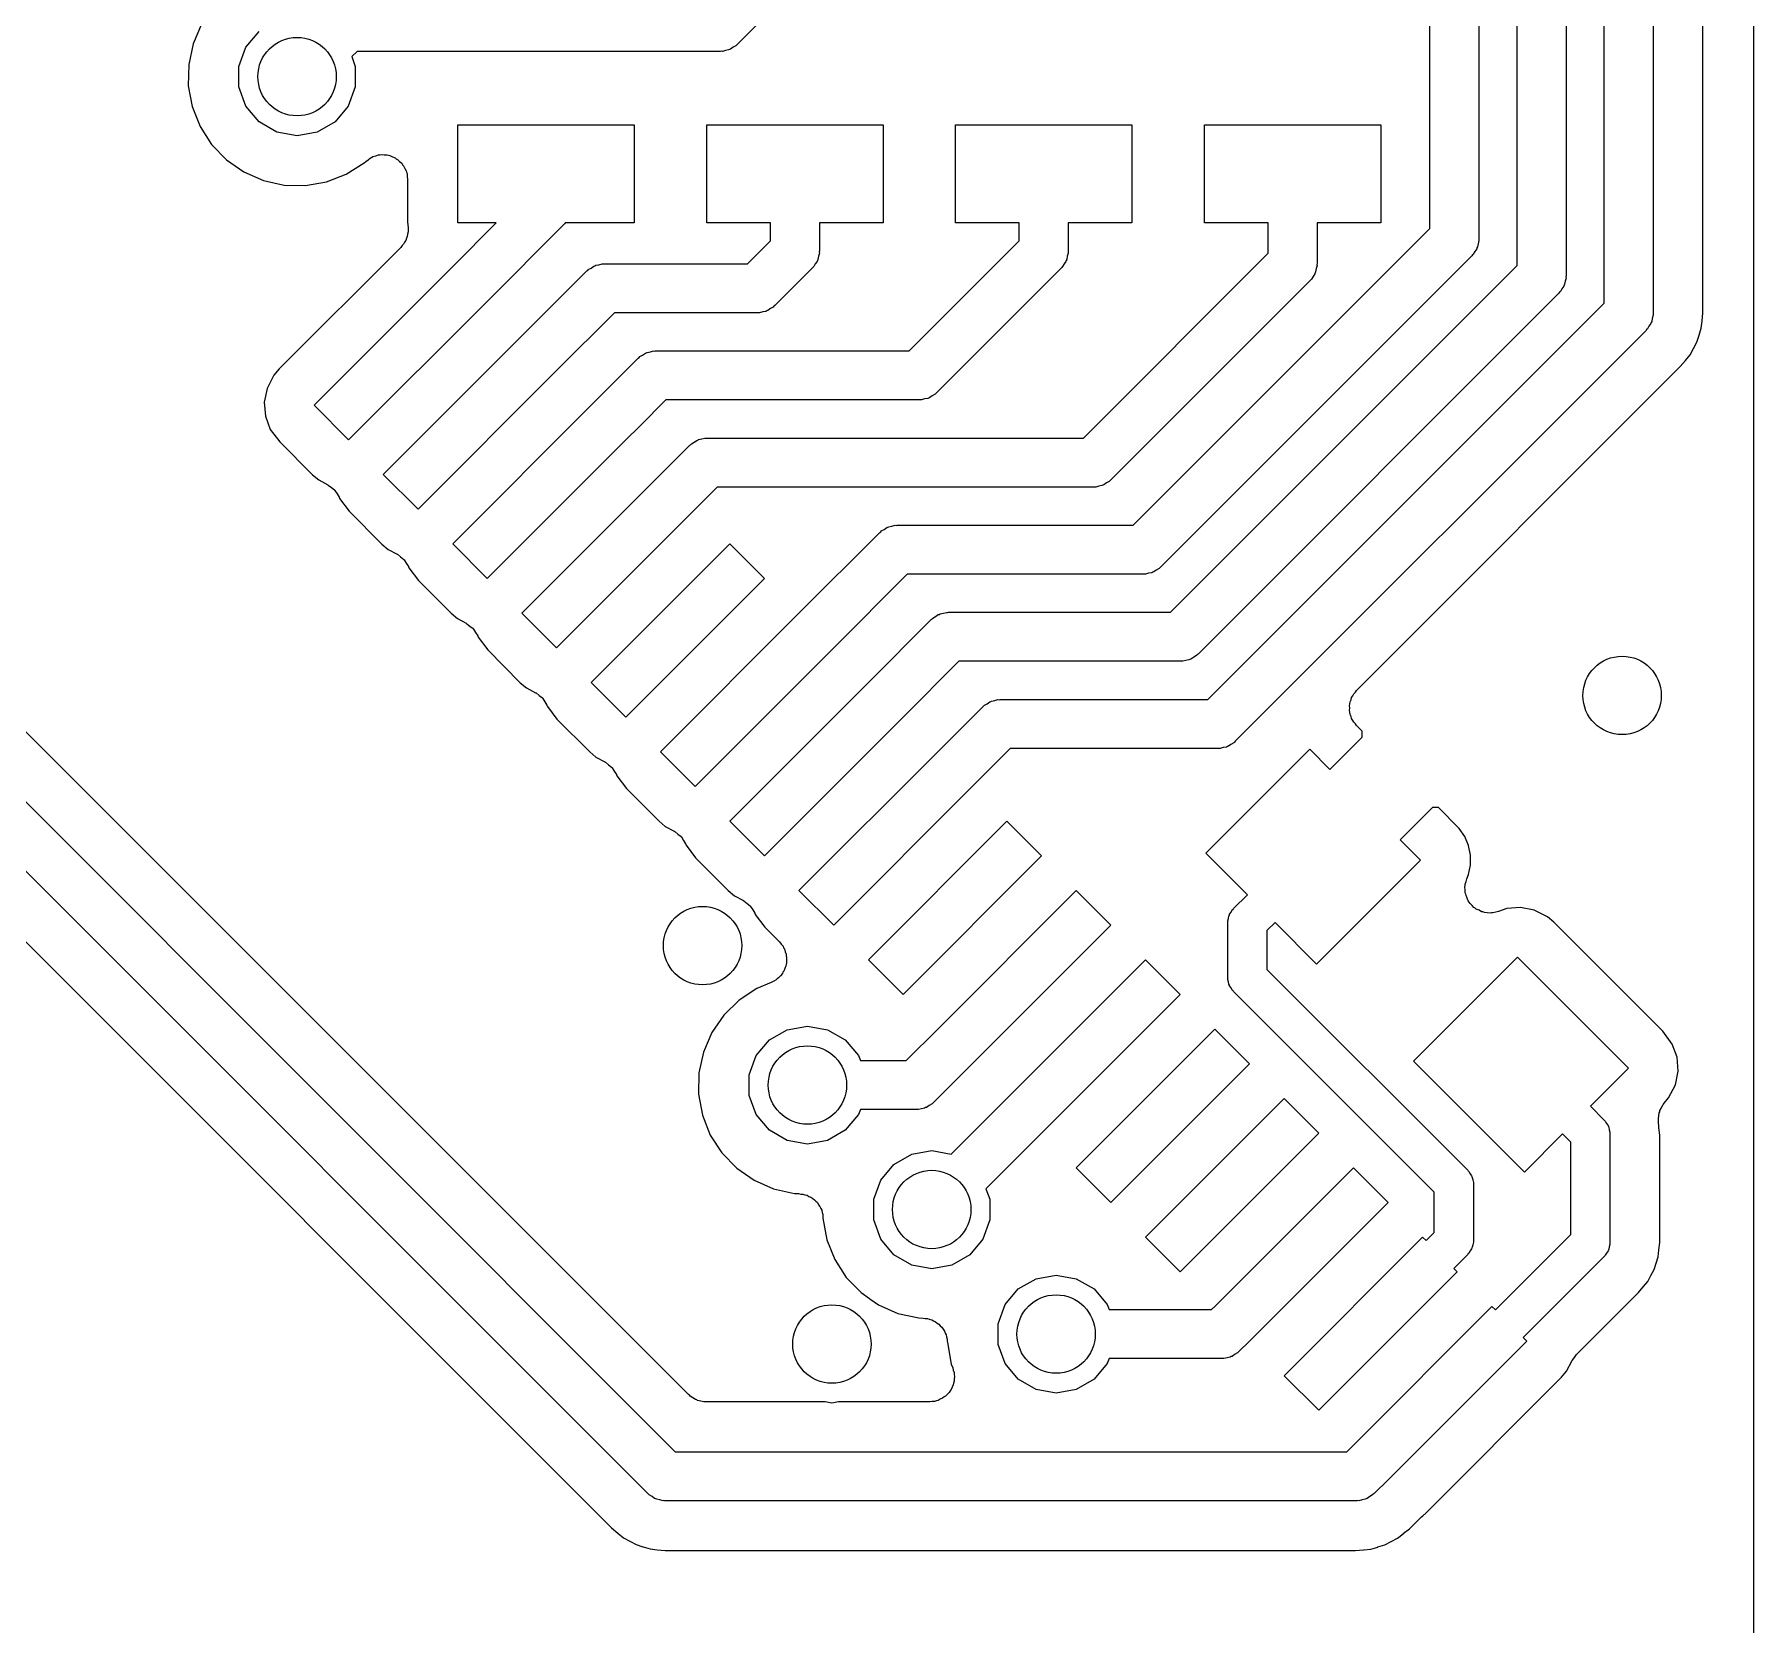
# Model space of a CAD drawing. Extents: x 100.3 to 129.7, y -169.7 to -100.3.
# Drawn here: x 120.9 to 129.67, y -129.74 to -121.63 of the extents above; entities that cross this region are included whole.
import ezdxf

# ---------------------------------------------------------------- set-up
doc = ezdxf.new("R2010")
doc.units = 0
doc.header["$MEASUREMENT"] = 0
doc.layers.add('BLACK', color=7, linetype='CONTINUOUS')

msp = doc.modelspace()

# ---------------------------------------------------------------- linework, layer by layer
at = {"layer": 'Black'}
for p, q in [((129.671, -100.456), (129.671, -131.369)), ((128.909, -122.999), (128.909, -111.482)), ((129.159, -111.43), (129.159, -123.05)), ((129.412, -123.05), (129.412, -111.436)), ((128.464, -122.808), (128.464, -111.736)), ((128.714, -111.684), (128.714, -122.86)), ((128.019, -122.618), (128.019, -111.926)), ((128.269, -111.874), (128.269, -122.669)), ((124.867, -121.297), (124.486, -121.678)), ((121.751, -121.576), (121.708, -121.676)), ((121.978, -121.693), (122.045, -121.613)), ((121.708, -121.676), (121.686, -121.782)), ((121.942, -121.792), (121.978, -121.693)), ((122.545, -121.715), (122.518, -121.742)), ((122.518, -121.742), (122.536, -121.792)), ((124.398, -121.715), (122.545, -121.715)), ((124.403, -121.714), (124.398, -121.715)), ((124.409, -121.715), (124.403, -121.714)), ((124.425, -121.71), (124.409, -121.715)), ((124.441, -121.707), (124.425, -121.71)), ((124.446, -121.705), (124.441, -121.707)), ((124.451, -121.703), (124.446, -121.705)), ((124.464, -121.694), (124.451, -121.703)), ((124.478, -121.686), (124.464, -121.694)), ((124.482, -121.682), (124.478, -121.686)), ((124.486, -121.678), (124.482, -121.682)), ((121.686, -121.782), (121.684, -121.891)), ((121.942, -121.896), (121.942, -121.792)), ((122.536, -121.792), (122.536, -121.896)), ((121.684, -121.891), (121.704, -121.997)), ((121.978, -121.995), (121.942, -121.896)), ((122.536, -121.896), (122.5, -121.995)), ((121.704, -121.997), (121.744, -122.098)), ((122.045, -122.075), (121.978, -121.995)), ((122.5, -121.995), (122.433, -122.075)), ((121.744, -122.098), (121.803, -122.19)), ((122.136, -122.127), (122.045, -122.075)), ((122.433, -122.075), (122.342, -122.127)), ((123.059, -122.59), (123.059, -122.09)), ((123.059, -122.09), (123.959, -122.09)), ((123.959, -122.09), (123.959, -122.59)), ((124.329, -122.59), (124.329, -122.09)), ((124.329, -122.09), (125.229, -122.09)), ((125.229, -122.09), (125.229, -122.59)), ((125.599, -122.59), (125.599, -122.09)), ((125.599, -122.09), (126.499, -122.09)), ((126.499, -122.09), (126.499, -122.59)), ((126.869, -122.59), (126.869, -122.09)), ((126.869, -122.09), (127.769, -122.09)), ((127.769, -122.09), (127.769, -122.59)), ((121.803, -122.19), (121.878, -122.268)), ((122.239, -122.145), (122.136, -122.127)), ((122.342, -122.127), (122.239, -122.145)), ((121.878, -122.268), (121.967, -122.33)), ((122.49, -122.341), (122.582, -122.283)), ((122.582, -122.283), (122.589, -122.276)), ((122.589, -122.276), (122.601, -122.268)), ((122.601, -122.268), (122.613, -122.258)), ((122.613, -122.258), (122.619, -122.256)), ((122.619, -122.256), (122.625, -122.252)), ((122.625, -122.252), (122.64, -122.248)), ((122.64, -122.248), (122.654, -122.243)), ((122.654, -122.243), (122.661, -122.243)), ((122.661, -122.243), (122.668, -122.241)), ((122.668, -122.241), (122.683, -122.243)), ((122.683, -122.243), (122.698, -122.243)), ((122.698, -122.243), (122.705, -122.245)), ((122.705, -122.245), (122.712, -122.246)), ((122.712, -122.246), (122.726, -122.253)), ((122.726, -122.253), (122.74, -122.258)), ((122.74, -122.258), (122.745, -122.263)), ((122.745, -122.263), (122.752, -122.266)), ((122.752, -122.266), (122.762, -122.277)), ((122.762, -122.277), (122.773, -122.286)), ((122.773, -122.286), (122.777, -122.293)), ((121.967, -122.33), (122.067, -122.373)), ((122.067, -122.373), (122.173, -122.397)), ((122.389, -122.38), (122.49, -122.341)), ((122.777, -122.293), (122.782, -122.298)), ((122.782, -122.298), (122.788, -122.312)), ((122.788, -122.312), (122.795, -122.325)), ((122.795, -122.325), (122.797, -122.332)), ((122.797, -122.332), (122.8, -122.338)), ((122.8, -122.338), (122.801, -122.353)), ((122.801, -122.353), (122.803, -122.368)), ((122.803, -122.368), (122.803, -122.585)), ((122.173, -122.397), (122.282, -122.399)), ((122.282, -122.399), (122.389, -122.38)), ((122.805, -122.636), (122.802, -122.647)), ((122.803, -122.585), (122.806, -122.615)), ((122.806, -122.615), (122.805, -122.626)), ((122.805, -122.626), (122.805, -122.636)), ((123.033, -122.813), (123.255, -122.59)), ((123.255, -122.59), (123.059, -122.59)), ((123.597, -122.602), (123.209, -122.99)), ((123.601, -122.597), (123.597, -122.602)), ((123.605, -122.594), (123.601, -122.597)), ((123.607, -122.59), (123.605, -122.594)), ((123.959, -122.59), (123.607, -122.59)), ((124.654, -122.59), (124.329, -122.59)), ((124.654, -122.681), (124.654, -122.59)), ((125.229, -122.59), (124.904, -122.59)), ((124.904, -122.59), (124.904, -122.733)), ((125.924, -122.59), (125.599, -122.59)), ((125.924, -122.681), (125.924, -122.59)), ((126.499, -122.59), (126.174, -122.59)), ((126.174, -122.59), (126.174, -122.733)), ((126.505, -124.132), (128.019, -122.618)), ((127.194, -122.59), (126.869, -122.59)), ((127.194, -122.745), (127.194, -122.59)), ((127.769, -122.59), (127.444, -122.59)), ((127.444, -122.59), (127.444, -122.796)), ((122.769, -122.715), (122.148, -123.335)), ((122.775, -122.706), (122.769, -122.715)), ((122.782, -122.699), (122.775, -122.706)), ((122.787, -122.688), (122.782, -122.699)), ((122.794, -122.679), (122.787, -122.688)), ((122.797, -122.668), (122.794, -122.679)), ((122.801, -122.659), (122.797, -122.668)), ((122.802, -122.647), (122.801, -122.659)), ((124.537, -122.798), (124.654, -122.681)), ((125.362, -123.243), (125.924, -122.681)), ((128.258, -122.722), (128.248, -122.736)), ((128.259, -122.717), (128.258, -122.722)), ((128.262, -122.712), (128.259, -122.717)), ((128.265, -122.696), (128.262, -122.712)), ((128.269, -122.68), (128.265, -122.696)), ((128.269, -122.669), (128.269, -122.675)), ((128.269, -122.675), (128.269, -122.68)), ((122.326, -123.52), (123.033, -122.813)), ((123.74, -122.82), (123.753, -122.81)), ((123.753, -122.81), (123.758, -122.809)), ((123.758, -122.809), (123.763, -122.806)), ((123.763, -122.806), (123.779, -122.803)), ((123.779, -122.803), (123.795, -122.799)), ((123.795, -122.799), (123.8, -122.799)), ((123.8, -122.799), (123.806, -122.798)), ((123.806, -122.798), (124.537, -122.798)), ((124.875, -122.813), (124.871, -122.817)), ((124.883, -122.799), (124.875, -122.813)), ((124.892, -122.786), (124.883, -122.799)), ((124.894, -122.781), (124.892, -122.786)), ((124.896, -122.776), (124.894, -122.781)), ((124.899, -122.76), (124.896, -122.776)), ((124.904, -122.744), (124.899, -122.76)), ((124.904, -122.733), (124.903, -122.738)), ((124.903, -122.738), (124.904, -122.744)), ((126.145, -122.813), (126.141, -122.817)), ((126.153, -122.799), (126.145, -122.813)), ((126.162, -122.786), (126.153, -122.799)), ((126.164, -122.781), (126.162, -122.786)), ((126.166, -122.776), (126.164, -122.781)), ((126.169, -122.76), (126.166, -122.776)), ((126.174, -122.744), (126.169, -122.76)), ((126.174, -122.733), (126.173, -122.738)), ((126.173, -122.738), (126.174, -122.744)), ((126.251, -123.688), (127.194, -122.745)), ((128.233, -122.758), (126.645, -124.345)), ((126.696, -124.576), (128.464, -122.808)), ((127.444, -122.807), (127.439, -122.823)), ((127.444, -122.796), (127.443, -122.802)), ((127.443, -122.802), (127.444, -122.807)), ((128.236, -122.753), (128.233, -122.758)), ((128.24, -122.75), (128.236, -122.753)), ((128.248, -122.736), (128.24, -122.75)), ((123.386, -123.166), (123.717, -122.835)), ((123.717, -122.835), (123.722, -122.832)), ((123.722, -122.832), (123.725, -122.828)), ((123.725, -122.828), (123.74, -122.82)), ((124.867, -122.821), (124.677, -123.012)), ((124.871, -122.817), (124.867, -122.821)), ((126.137, -122.821), (125.502, -123.456)), ((126.141, -122.817), (126.137, -122.821)), ((127.407, -122.885), (126.391, -123.901)), ((127.411, -122.88), (127.407, -122.885)), ((127.415, -122.877), (127.411, -122.88)), ((127.423, -122.863), (127.415, -122.877)), ((127.432, -122.849), (127.423, -122.863)), ((127.434, -122.844), (127.432, -122.849)), ((127.436, -122.839), (127.434, -122.844)), ((127.439, -122.823), (127.436, -122.839)), ((128.709, -122.887), (128.706, -122.903)), ((128.714, -122.871), (128.709, -122.887)), ((128.714, -122.86), (128.713, -122.865)), ((128.713, -122.865), (128.714, -122.871)), ((123.209, -122.99), (122.502, -123.697)), ((128.677, -122.948), (126.836, -124.79)), ((128.681, -122.944), (128.677, -122.948)), ((128.685, -122.94), (128.681, -122.944)), ((128.693, -122.926), (128.685, -122.94)), ((128.702, -122.913), (128.693, -122.926)), ((128.704, -122.908), (128.702, -122.913)), ((128.706, -122.903), (128.704, -122.908)), ((123.858, -123.048), (123.563, -123.343)), ((124.588, -123.048), (123.858, -123.048)), ((124.594, -123.048), (124.588, -123.048)), ((124.599, -123.048), (124.594, -123.048)), ((124.615, -123.044), (124.599, -123.048)), ((124.631, -123.041), (124.615, -123.044)), ((124.636, -123.038), (124.631, -123.041)), ((124.641, -123.037), (124.636, -123.038)), ((124.655, -123.027), (124.641, -123.037)), ((124.669, -123.019), (124.655, -123.027)), ((124.672, -123.015), (124.669, -123.019)), ((124.677, -123.012), (124.672, -123.015)), ((126.886, -125.021), (128.909, -122.999)), ((129.154, -123.077), (129.151, -123.093)), ((129.158, -123.061), (129.154, -123.077)), ((129.159, -123.05), (129.158, -123.056)), ((129.158, -123.056), (129.158, -123.061)), ((129.408, -123.09), (129.412, -123.05)), ((129.412, -123.05), (129.412, -123.05)), ((129.122, -123.139), (127.026, -125.234)), ((129.125, -123.134), (129.122, -123.139)), ((129.129, -123.131), (129.125, -123.134)), ((129.137, -123.117), (129.129, -123.131)), ((129.147, -123.103), (129.137, -123.117)), ((129.148, -123.098), (129.147, -123.103)), ((129.151, -123.093), (129.148, -123.098)), ((129.382, -123.198), (129.393, -123.163)), ((129.393, -123.162), (129.404, -123.127)), ((129.393, -123.163), (129.393, -123.162)), ((129.393, -123.163), (129.393, -123.163)), ((129.404, -123.127), (129.408, -123.091)), ((129.408, -123.091), (129.408, -123.09)), ((129.408, -123.091), (129.408, -123.091)), ((122.679, -123.873), (123.386, -123.166)), ((124.016, -123.255), (124.021, -123.253)), ((124.021, -123.253), (124.026, -123.251)), ((124.026, -123.251), (124.042, -123.248)), ((124.042, -123.248), (124.058, -123.243)), ((124.058, -123.243), (124.063, -123.244)), ((124.063, -123.244), (124.068, -123.243)), ((124.068, -123.243), (125.362, -123.243)), ((129.347, -123.263), (129.364, -123.231)), ((129.364, -123.231), (129.365, -123.23)), ((129.365, -123.23), (129.382, -123.198)), ((129.365, -123.23), (129.365, -123.23)), ((122.148, -123.335), (122.121, -123.367)), ((123.81, -123.449), (123.98, -123.28)), ((123.98, -123.28), (123.985, -123.276)), ((123.985, -123.276), (123.988, -123.272)), ((123.988, -123.272), (124.002, -123.264)), ((124.002, -123.264), (124.016, -123.255)), ((127.645, -124.975), (129.297, -123.323)), ((129.297, -123.323), (129.323, -123.292)), ((129.323, -123.292), (129.323, -123.291)), ((129.323, -123.291), (129.324, -123.291)), ((129.324, -123.291), (129.347, -123.263)), ((122.121, -123.367), (122.086, -123.434)), ((123.563, -123.343), (122.856, -124.05)), ((122.086, -123.434), (122.071, -123.504)), ((122.071, -123.504), (122.077, -123.576)), ((123.74, -123.52), (123.81, -123.449)), ((123.81, -123.449), (123.81, -123.449)), ((124.12, -123.493), (123.987, -123.626)), ((125.414, -123.493), (124.12, -123.493)), ((125.419, -123.492), (125.414, -123.493)), ((125.425, -123.493), (125.419, -123.492)), ((125.441, -123.488), (125.425, -123.493)), ((125.457, -123.485), (125.441, -123.488)), ((125.462, -123.483), (125.457, -123.485)), ((125.467, -123.481), (125.462, -123.483)), ((125.48, -123.472), (125.467, -123.481)), ((125.494, -123.464), (125.48, -123.472)), ((125.498, -123.46), (125.494, -123.464)), ((125.502, -123.456), (125.498, -123.46)), ((122.077, -123.576), (122.102, -123.643)), ((122.502, -123.697), (122.326, -123.52)), ((123.033, -124.227), (123.74, -123.52)), ((122.102, -123.643), (122.151, -123.707)), ((123.987, -123.626), (123.917, -123.697)), ((123.987, -123.626), (123.987, -123.626)), ((124.288, -123.695), (124.304, -123.692)), ((124.304, -123.692), (124.32, -123.688)), ((124.32, -123.688), (124.326, -123.688)), ((124.326, -123.688), (124.331, -123.688)), ((124.331, -123.688), (126.251, -123.688)), ((122.151, -123.707), (122.318, -123.874)), ((123.917, -123.697), (123.209, -124.404)), ((124.093, -123.873), (124.243, -123.724)), ((124.243, -123.724), (124.247, -123.721)), ((124.247, -123.721), (124.251, -123.717)), ((124.251, -123.717), (124.265, -123.709)), ((124.265, -123.709), (124.278, -123.699)), ((124.278, -123.699), (124.283, -123.698)), ((124.283, -123.698), (124.288, -123.695)), ((122.318, -123.874), (122.35, -123.901)), ((122.35, -123.901), (122.395, -123.925)), ((122.395, -123.925), (122.396, -123.926)), ((122.396, -123.926), (122.398, -123.927)), ((122.398, -123.927), (122.414, -123.94)), ((122.414, -123.94), (122.43, -123.952)), ((122.43, -123.952), (122.431, -123.953)), ((122.431, -123.953), (122.432, -123.955)), ((122.432, -123.955), (122.443, -123.972)), ((122.856, -124.05), (122.679, -123.873)), ((123.386, -124.581), (124.093, -123.873)), ((124.093, -123.873), (124.093, -123.873)), ((124.383, -123.938), (124.27, -124.05)), ((126.303, -123.938), (124.383, -123.938)), ((126.308, -123.937), (126.303, -123.938)), ((126.314, -123.937), (126.308, -123.937)), ((126.33, -123.933), (126.314, -123.937)), ((126.346, -123.93), (126.33, -123.933)), ((126.351, -123.927), (126.346, -123.93)), ((126.356, -123.926), (126.351, -123.927)), ((126.369, -123.916), (126.356, -123.926)), ((126.383, -123.908), (126.369, -123.916)), ((126.387, -123.904), (126.383, -123.908)), ((126.391, -123.901), (126.387, -123.904)), ((122.443, -123.972), (122.453, -123.989)), ((122.453, -123.989), (122.454, -123.991)), ((122.454, -123.991), (122.455, -123.992)), ((122.455, -123.992), (122.456, -123.996)), ((122.456, -123.996), (122.505, -124.061)), ((122.505, -124.061), (122.671, -124.228)), ((124.27, -124.05), (123.563, -124.757)), ((124.8, -124.581), (125.212, -124.169)), ((125.212, -124.169), (125.217, -124.165)), ((125.217, -124.165), (125.22, -124.161)), ((125.22, -124.161), (125.235, -124.153)), ((125.235, -124.153), (125.248, -124.144)), ((125.248, -124.144), (125.253, -124.142)), ((125.253, -124.142), (125.258, -124.14)), ((125.258, -124.14), (125.274, -124.137)), ((125.274, -124.137), (125.29, -124.132)), ((125.29, -124.132), (125.295, -124.133)), ((125.295, -124.133), (125.301, -124.132)), ((125.301, -124.132), (126.505, -124.132)), ((122.671, -124.228), (122.703, -124.255)), ((122.703, -124.255), (122.749, -124.279)), ((122.749, -124.279), (122.75, -124.28)), ((122.75, -124.28), (122.751, -124.28)), ((122.751, -124.28), (122.767, -124.293)), ((122.767, -124.293), (122.783, -124.306)), ((122.783, -124.306), (122.784, -124.307)), ((123.209, -124.404), (123.033, -124.227)), ((123.74, -124.934), (124.447, -124.227)), ((124.447, -124.227), (124.624, -124.404)), ((122.784, -124.307), (122.786, -124.308)), ((122.786, -124.308), (122.796, -124.326)), ((122.796, -124.326), (122.807, -124.343)), ((122.807, -124.343), (122.807, -124.345)), ((122.807, -124.345), (122.808, -124.346)), ((122.808, -124.346), (122.81, -124.35)), ((122.81, -124.35), (122.858, -124.414)), ((125.352, -124.382), (124.977, -124.757)), ((126.557, -124.382), (125.352, -124.382)), ((126.562, -124.381), (126.557, -124.382)), ((126.568, -124.382), (126.562, -124.381)), ((126.584, -124.377), (126.568, -124.382)), ((126.6, -124.374), (126.584, -124.377)), ((126.605, -124.372), (126.6, -124.374)), ((126.61, -124.37), (126.605, -124.372)), ((126.623, -124.361), (126.61, -124.37)), ((126.637, -124.353), (126.623, -124.361)), ((126.641, -124.349), (126.637, -124.353)), ((126.645, -124.345), (126.641, -124.349)), ((122.858, -124.414), (123.025, -124.581)), ((124.624, -124.404), (123.917, -125.111)), ((123.025, -124.581), (123.057, -124.608)), ((123.057, -124.608), (123.102, -124.632)), ((123.102, -124.632), (123.103, -124.633)), ((123.103, -124.633), (123.105, -124.634)), ((123.105, -124.634), (123.121, -124.647)), ((123.121, -124.647), (123.137, -124.659)), ((123.563, -124.757), (123.386, -124.581)), ((124.093, -125.288), (124.8, -124.581)), ((125.154, -124.934), (125.475, -124.613)), ((125.475, -124.613), (125.479, -124.61)), ((125.479, -124.61), (125.483, -124.606)), ((125.483, -124.606), (125.497, -124.598)), ((125.497, -124.598), (125.51, -124.588)), ((125.51, -124.588), (125.516, -124.587)), ((125.516, -124.587), (125.521, -124.584)), ((125.521, -124.584), (125.537, -124.581)), ((125.537, -124.581), (125.552, -124.577)), ((125.552, -124.577), (125.558, -124.577)), ((125.558, -124.577), (125.563, -124.576)), ((125.563, -124.576), (126.696, -124.576)), ((123.137, -124.659), (123.138, -124.661)), ((123.138, -124.661), (123.139, -124.662)), ((123.139, -124.662), (123.15, -124.679)), ((123.15, -124.679), (123.161, -124.696)), ((123.161, -124.696), (123.161, -124.698)), ((123.161, -124.698), (123.162, -124.7)), ((123.162, -124.7), (123.163, -124.703)), ((123.163, -124.703), (123.212, -124.768)), ((123.212, -124.768), (123.378, -124.935)), ((124.977, -124.757), (124.27, -125.464)), ((125.615, -124.826), (125.331, -125.111)), ((126.747, -124.826), (125.615, -124.826)), ((126.753, -124.826), (126.747, -124.826)), ((126.758, -124.826), (126.753, -124.826)), ((126.774, -124.822), (126.758, -124.826)), ((126.79, -124.819), (126.774, -124.822)), ((126.795, -124.816), (126.79, -124.819)), ((126.8, -124.815), (126.795, -124.816)), ((126.814, -124.805), (126.8, -124.815)), ((126.828, -124.797), (126.814, -124.805)), ((126.831, -124.793), (126.828, -124.797)), ((126.836, -124.79), (126.831, -124.793)), ((123.378, -124.935), (123.41, -124.962)), ((123.41, -124.962), (123.456, -124.986)), ((123.456, -124.986), (123.457, -124.987)), ((123.457, -124.987), (123.459, -124.987)), ((123.459, -124.987), (123.474, -125)), ((123.474, -125), (123.491, -125.013)), ((123.917, -125.111), (123.74, -124.934)), ((124.447, -125.641), (125.154, -124.934)), ((125.154, -124.934), (125.154, -124.934)), ((127.62, -125.011), (127.626, -125.002)), ((127.626, -125.002), (127.631, -124.992)), ((127.631, -124.992), (127.639, -124.984)), ((127.639, -124.984), (127.645, -124.975)), ((123.491, -125.013), (123.491, -125.014)), ((123.491, -125.014), (123.493, -125.015)), ((123.493, -125.015), (123.503, -125.033)), ((123.503, -125.033), (123.514, -125.05)), ((123.514, -125.05), (123.514, -125.052)), ((123.514, -125.052), (123.515, -125.053)), ((123.515, -125.053), (123.517, -125.057)), ((123.517, -125.057), (123.565, -125.121)), ((125.508, -125.288), (125.738, -125.058)), ((125.738, -125.058), (125.742, -125.054)), ((125.742, -125.054), (125.746, -125.05)), ((125.746, -125.05), (125.76, -125.042)), ((125.76, -125.042), (125.773, -125.033)), ((125.773, -125.033), (125.778, -125.031)), ((125.778, -125.031), (125.783, -125.029)), ((125.783, -125.029), (125.799, -125.026)), ((125.799, -125.026), (125.815, -125.021)), ((125.815, -125.021), (125.821, -125.022)), ((125.821, -125.022), (125.826, -125.021)), ((125.826, -125.021), (126.886, -125.021)), ((127.609, -125.053), (127.611, -125.043)), ((127.61, -125.064), (127.609, -125.053)), ((127.609, -125.076), (127.61, -125.064)), ((127.611, -125.086), (127.609, -125.076)), ((127.611, -125.043), (127.612, -125.032)), ((127.612, -125.097), (127.611, -125.086)), ((127.612, -125.032), (127.617, -125.022)), ((127.617, -125.022), (127.62, -125.011)), ((124.236, -128.566), (120.85, -125.18)), ((123.565, -125.121), (123.732, -125.288)), ((125.331, -125.111), (124.624, -125.818)), ((127.617, -125.107), (127.612, -125.097)), ((127.62, -125.118), (127.617, -125.107)), ((127.626, -125.127), (127.62, -125.118)), ((127.631, -125.137), (127.626, -125.127)), ((127.639, -125.145), (127.631, -125.137)), ((127.645, -125.154), (127.639, -125.145)), ((127.674, -125.183), (127.645, -125.154)), ((127.674, -125.213), (127.674, -125.183)), ((120.559, -125.248), (124.168, -128.857)), ((125.878, -125.271), (125.684, -125.464)), ((126.938, -125.271), (125.878, -125.271)), ((126.943, -125.27), (126.938, -125.271)), ((126.949, -125.271), (126.943, -125.27)), ((126.965, -125.266), (126.949, -125.271)), ((126.981, -125.263), (126.965, -125.266)), ((126.986, -125.261), (126.981, -125.263)), ((126.991, -125.259), (126.986, -125.261)), ((127.004, -125.25), (126.991, -125.259)), ((127.018, -125.242), (127.004, -125.25)), ((127.022, -125.238), (127.018, -125.242)), ((127.026, -125.234), (127.022, -125.238)), ((127.509, -125.377), (127.674, -125.213)), ((123.732, -125.288), (123.764, -125.315)), ((123.764, -125.315), (123.809, -125.339)), ((123.809, -125.339), (123.811, -125.34)), ((123.811, -125.34), (123.812, -125.341)), ((123.812, -125.341), (123.828, -125.354)), ((123.828, -125.354), (123.844, -125.366)), ((124.27, -125.464), (124.093, -125.288)), ((124.8, -125.995), (125.508, -125.288)), ((125.508, -125.288), (125.508, -125.288)), ((126.876, -125.804), (127.406, -125.274)), ((127.406, -125.274), (127.509, -125.377)), ((123.844, -125.366), (123.845, -125.368)), ((123.845, -125.368), (123.846, -125.369)), ((123.846, -125.369), (123.857, -125.386)), ((123.857, -125.386), (123.868, -125.404)), ((123.868, -125.404), (123.868, -125.405)), ((123.868, -125.405), (123.869, -125.407)), ((123.869, -125.407), (123.87, -125.41)), ((123.87, -125.41), (123.919, -125.475)), ((124.028, -129.071), (120.434, -125.477)), ((123.919, -125.475), (124.086, -125.642)), ((125.684, -125.464), (124.977, -126.172)), ((128.033, -125.572), (127.868, -125.737)), ((128.063, -125.572), (128.033, -125.572)), ((128.169, -125.678), (128.063, -125.572)), ((124.086, -125.642), (124.117, -125.669)), ((124.117, -125.669), (124.163, -125.693)), ((124.163, -125.693), (124.164, -125.694)), ((124.164, -125.694), (124.166, -125.694)), ((124.166, -125.694), (124.182, -125.707)), ((124.182, -125.707), (124.198, -125.72)), ((124.624, -125.818), (124.447, -125.641)), ((125.154, -126.348), (125.861, -125.641)), ((125.861, -125.641), (126.038, -125.818)), ((128.197, -125.72), (128.169, -125.678)), ((124.198, -125.72), (124.199, -125.721)), ((124.199, -125.721), (124.2, -125.722)), ((124.2, -125.722), (124.21, -125.74)), ((124.21, -125.74), (124.221, -125.757)), ((124.221, -125.757), (124.222, -125.759)), ((124.222, -125.759), (124.222, -125.76)), ((124.222, -125.76), (124.224, -125.764)), ((124.224, -125.764), (124.272, -125.828)), ((127.868, -125.737), (127.972, -125.84)), ((128.216, -125.766), (128.197, -125.72)), ((128.226, -125.815), (128.216, -125.766)), ((124.272, -125.828), (124.439, -125.995)), ((126.038, -125.818), (125.331, -126.525)), ((127.088, -126.017), (126.876, -125.804)), ((127.972, -125.84), (127.441, -126.37)), ((128.216, -125.914), (128.226, -125.865)), ((128.226, -125.865), (128.226, -125.815)), ((120.524, -125.926), (123.844, -129.246)), ((128.198, -125.978), (128.199, -125.97)), ((128.199, -125.963), (128.204, -125.949)), ((128.199, -125.97), (128.199, -125.963)), ((128.204, -125.949), (128.207, -125.935)), ((128.207, -125.935), (128.216, -125.914)), ((124.439, -125.995), (124.471, -126.022)), ((124.471, -126.022), (124.516, -126.046)), ((124.516, -126.046), (124.518, -126.047)), ((124.518, -126.047), (124.519, -126.048)), ((124.519, -126.048), (124.535, -126.061)), ((124.977, -126.172), (124.8, -125.995)), ((125.508, -126.702), (126.215, -125.995)), ((126.215, -125.995), (126.391, -126.172)), ((127.017, -126.087), (127.088, -126.017)), ((128.2, -125.992), (128.198, -125.978)), ((128.2, -126.007), (128.2, -125.992)), ((128.203, -126.014), (128.2, -126.007)), ((128.204, -126.021), (128.203, -126.014)), ((128.21, -126.034), (128.204, -126.021)), ((128.215, -126.048), (128.21, -126.034)), ((128.22, -126.054), (128.215, -126.048)), ((128.224, -126.061), (128.22, -126.054)), ((124.535, -126.061), (124.551, -126.073)), ((124.551, -126.073), (124.552, -126.075)), ((124.552, -126.075), (124.553, -126.076)), ((124.553, -126.076), (124.564, -126.093)), ((124.564, -126.093), (124.575, -126.111)), ((124.575, -126.111), (124.575, -126.112)), ((124.575, -126.112), (124.576, -126.114)), ((124.576, -126.114), (124.577, -126.117)), ((124.577, -126.117), (124.626, -126.182)), ((126.988, -126.149), (126.992, -126.137)), ((126.992, -126.137), (126.994, -126.124)), ((126.994, -126.124), (126.996, -126.12)), ((126.996, -126.12), (126.997, -126.116)), ((126.997, -126.116), (127.005, -126.105)), ((127.005, -126.105), (127.011, -126.094)), ((127.011, -126.094), (127.015, -126.091)), ((127.015, -126.091), (127.017, -126.087)), ((128.235, -126.071), (128.224, -126.061)), ((128.244, -126.082), (128.235, -126.071)), ((128.251, -126.085), (128.244, -126.082)), ((128.256, -126.09), (128.251, -126.085)), ((128.27, -126.096), (128.256, -126.09)), ((128.283, -126.103), (128.27, -126.096)), ((128.29, -126.104), (128.283, -126.103)), ((128.297, -126.107), (128.29, -126.104)), ((128.312, -126.108), (128.297, -126.107)), ((128.326, -126.11), (128.312, -126.108)), ((128.334, -126.109), (128.326, -126.11)), ((128.341, -126.109), (128.334, -126.109)), ((128.355, -126.105), (128.341, -126.109)), ((128.37, -126.102), (128.355, -126.105)), ((128.411, -126.086), (128.37, -126.102)), ((128.482, -126.081), (128.411, -126.086)), ((128.552, -126.095), (128.482, -126.081)), ((128.619, -126.13), (128.552, -126.095)), ((128.651, -126.157), (128.619, -126.13)), ((124.626, -126.182), (124.701, -126.257)), ((126.391, -126.172), (125.684, -126.879)), ((126.989, -126.154), (126.988, -126.149)), ((126.988, -126.158), (126.989, -126.154)), ((126.988, -126.439), (126.988, -126.158)), ((127.229, -126.158), (127.188, -126.199)), ((127.188, -126.199), (127.188, -126.397)), ((127.441, -126.37), (127.229, -126.158)), ((129.207, -126.713), (128.651, -126.157)), ((124.701, -126.257), (124.709, -126.269)), ((124.709, -126.269), (124.719, -126.279)), ((124.719, -126.279), (124.721, -126.287)), ((124.721, -126.287), (124.726, -126.293)), ((124.726, -126.293), (124.73, -126.307)), ((124.73, -126.307), (124.735, -126.32)), ((124.735, -126.32), (124.735, -126.328)), ((124.723, -126.406), (124.718, -126.412)), ((124.727, -126.393), (124.723, -126.406)), ((124.733, -126.379), (124.727, -126.393)), ((124.734, -126.372), (124.733, -126.379)), ((124.737, -126.364), (124.734, -126.372)), ((124.735, -126.328), (124.737, -126.336)), ((124.737, -126.336), (124.736, -126.35)), ((124.736, -126.35), (124.737, -126.364)), ((125.331, -126.525), (125.154, -126.348)), ((126.215, -126.702), (126.568, -126.348)), ((126.568, -126.348), (126.745, -126.525)), ((127.188, -126.397), (128.212, -127.422)), ((127.936, -126.865), (128.467, -126.335)), ((128.467, -126.335), (129.032, -126.901)), ((124.585, -126.494), (124.494, -126.554)), ((124.658, -126.464), (124.585, -126.494)), ((124.671, -126.457), (124.658, -126.464)), ((124.684, -126.451), (124.671, -126.457)), ((124.689, -126.445), (124.684, -126.451)), ((124.696, -126.441), (124.689, -126.445)), ((124.705, -126.43), (124.696, -126.441)), ((124.715, -126.419), (124.705, -126.43)), ((124.718, -126.412), (124.715, -126.419)), ((126.989, -126.443), (126.988, -126.439)), ((126.988, -126.448), (126.989, -126.443)), ((126.992, -126.46), (126.988, -126.448)), ((126.994, -126.473), (126.992, -126.46)), ((126.996, -126.477), (126.994, -126.473)), ((126.997, -126.481), (126.996, -126.477)), ((127.005, -126.492), (126.997, -126.481)), ((127.011, -126.503), (127.005, -126.492)), ((124.494, -126.554), (124.416, -126.63)), ((126.745, -126.525), (126.038, -127.232)), ((127.015, -126.506), (127.011, -126.503)), ((127.017, -126.51), (127.015, -126.506)), ((128.041, -127.534), (127.017, -126.51)), ((124.416, -126.63), (124.355, -126.719)), ((124.355, -126.719), (124.312, -126.819)), ((124.582, -126.837), (124.649, -126.757)), ((124.649, -126.757), (124.74, -126.705)), ((124.74, -126.705), (124.843, -126.686)), ((124.843, -126.686), (124.945, -126.705)), ((124.945, -126.705), (125.036, -126.757)), ((125.036, -126.757), (125.103, -126.837)), ((125.347, -126.862), (125.508, -126.702)), ((125.577, -127.339), (126.215, -126.702)), ((126.215, -126.702), (126.215, -126.702)), ((126.215, -127.409), (126.922, -126.702)), ((126.922, -126.702), (127.098, -126.879)), ((129.255, -126.778), (129.207, -126.713)), ((124.312, -126.819), (124.289, -126.925)), ((124.546, -126.935), (124.582, -126.837)), ((125.103, -126.837), (125.113, -126.862)), ((129.281, -126.845), (129.255, -126.778)), ((129.286, -126.916), (129.281, -126.845)), ((124.289, -126.925), (124.288, -127.034)), ((124.546, -127.04), (124.546, -126.935)), ((125.113, -126.862), (125.267, -126.862)), ((125.267, -126.862), (125.347, -126.862)), ((125.684, -126.879), (125.487, -127.076)), ((127.098, -126.879), (126.391, -127.586)), ((128.502, -127.431), (127.936, -126.865)), ((129.032, -126.901), (128.838, -127.095)), ((129.272, -126.986), (129.286, -126.916)), ((129.237, -127.053), (129.272, -126.986)), ((124.288, -127.034), (124.307, -127.141)), ((124.582, -127.138), (124.546, -127.04)), ((125.113, -127.112), (125.103, -127.138)), ((125.267, -127.112), (125.113, -127.112)), ((125.399, -127.112), (125.267, -127.112)), ((125.404, -127.112), (125.399, -127.112)), ((125.41, -127.112), (125.404, -127.112)), ((125.425, -127.108), (125.41, -127.112)), ((125.441, -127.105), (125.425, -127.108)), ((125.446, -127.102), (125.441, -127.105)), ((125.451, -127.101), (125.446, -127.102)), ((125.465, -127.091), (125.451, -127.101)), ((125.479, -127.083), (125.465, -127.091)), ((125.483, -127.079), (125.479, -127.083)), ((125.487, -127.076), (125.483, -127.079)), ((126.568, -127.763), (127.275, -127.055)), ((127.275, -127.055), (127.452, -127.232)), ((128.838, -127.095), (128.909, -127.166)), ((129.193, -127.117), (129.201, -127.103)), ((129.201, -127.103), (129.208, -127.088)), ((129.208, -127.088), (129.212, -127.084)), ((129.212, -127.084), (129.215, -127.079)), ((129.215, -127.079), (129.237, -127.053)), ((124.307, -127.141), (124.347, -127.242)), ((124.649, -127.218), (124.582, -127.138)), ((125.103, -127.138), (125.036, -127.218)), ((128.909, -127.166), (128.911, -127.169)), ((128.911, -127.169), (128.914, -127.172)), ((128.914, -127.172), (128.921, -127.183)), ((128.921, -127.183), (128.929, -127.194)), ((128.929, -127.194), (128.93, -127.198)), ((128.93, -127.198), (128.932, -127.202)), ((129.185, -127.16), (129.188, -127.144)), ((129.186, -127.166), (129.185, -127.16)), ((129.185, -127.172), (129.186, -127.166)), ((129.188, -127.203), (129.185, -127.172)), ((129.188, -127.144), (129.189, -127.128)), ((129.189, -127.128), (129.192, -127.123)), ((129.192, -127.123), (129.193, -127.117)), ((124.347, -127.242), (124.406, -127.333)), ((124.74, -127.27), (124.649, -127.218)), ((124.843, -127.289), (124.74, -127.27)), ((124.945, -127.27), (124.843, -127.289)), ((125.036, -127.218), (124.945, -127.27)), ((126.038, -127.232), (125.754, -127.516)), ((127.452, -127.232), (126.745, -127.939)), ((128.696, -127.236), (128.502, -127.431)), ((128.738, -127.278), (128.696, -127.236)), ((128.738, -127.749), (128.738, -127.278)), ((128.932, -127.202), (128.934, -127.215)), ((128.934, -127.215), (128.938, -127.228)), ((128.938, -127.228), (128.937, -127.232)), ((128.937, -127.232), (128.938, -127.236)), ((128.938, -127.236), (128.938, -127.791)), ((129.188, -127.204), (129.188, -127.203)), ((129.188, -127.205), (129.188, -127.204)), ((129.192, -127.243), (129.188, -127.205)), ((129.192, -127.79), (129.192, -127.243)), ((124.406, -127.333), (124.482, -127.411)), ((125.284, -127.392), (125.375, -127.34)), ((125.375, -127.34), (125.477, -127.321)), ((125.477, -127.321), (125.577, -127.339)), ((124.482, -127.411), (124.571, -127.473)), ((125.217, -127.472), (125.284, -127.392)), ((126.391, -127.586), (126.215, -127.409)), ((126.922, -128.116), (127.629, -127.409)), ((127.629, -127.409), (127.806, -127.586)), ((128.212, -127.422), (128.215, -127.425)), ((128.215, -127.425), (128.218, -127.428)), ((128.218, -127.428), (128.225, -127.44)), ((128.225, -127.44), (128.232, -127.45)), ((128.232, -127.45), (128.233, -127.454)), ((128.233, -127.454), (128.235, -127.458)), ((128.235, -127.458), (128.238, -127.471)), ((124.571, -127.473), (124.67, -127.517)), ((124.67, -127.517), (124.777, -127.54)), ((124.777, -127.54), (124.798, -127.541)), ((124.798, -127.541), (124.809, -127.543)), ((124.809, -127.543), (124.82, -127.543)), ((124.82, -127.543), (124.83, -127.547)), ((124.83, -127.547), (124.842, -127.549)), ((124.842, -127.549), (124.851, -127.555)), ((125.181, -127.57), (125.217, -127.472)), ((125.754, -127.516), (125.774, -127.57)), ((128.041, -127.739), (128.041, -127.534)), ((128.238, -127.471), (128.241, -127.484)), ((128.241, -127.484), (128.241, -127.488)), ((128.241, -127.488), (128.241, -127.492)), ((128.241, -127.492), (128.241, -127.78)), ((124.851, -127.555), (124.861, -127.559)), ((124.861, -127.559), (124.87, -127.566)), ((124.87, -127.566), (124.879, -127.572)), ((124.879, -127.572), (124.886, -127.58)), ((124.886, -127.58), (124.894, -127.587)), ((124.894, -127.587), (124.9, -127.598)), ((124.9, -127.598), (124.907, -127.607)), ((124.907, -127.607), (124.911, -127.617)), ((124.911, -127.617), (124.916, -127.626)), ((124.916, -127.626), (124.918, -127.637)), ((124.918, -127.637), (124.921, -127.648)), ((125.181, -127.675), (125.181, -127.57)), ((125.774, -127.57), (125.774, -127.675)), ((127.806, -127.586), (127.098, -128.293)), ((124.921, -127.648), (124.921, -127.659)), ((124.921, -127.659), (124.922, -127.666)), ((124.922, -127.666), (124.942, -127.776)), ((125.217, -127.773), (125.181, -127.675)), ((125.774, -127.675), (125.738, -127.773)), ((124.942, -127.776), (124.982, -127.877)), ((125.284, -127.853), (125.217, -127.773)), ((125.738, -127.773), (125.671, -127.853)), ((126.745, -127.939), (126.568, -127.763)), ((127.275, -128.47), (127.982, -127.763)), ((127.982, -127.763), (128, -127.78)), ((128, -127.78), (128.041, -127.739)), ((128.235, -127.814), (128.233, -127.818)), ((128.238, -127.802), (128.235, -127.814)), ((128.241, -127.789), (128.238, -127.802)), ((128.241, -127.78), (128.241, -127.785)), ((128.241, -127.785), (128.241, -127.789)), ((128.354, -128.134), (128.738, -127.749)), ((128.934, -127.812), (128.932, -127.825)), ((128.938, -127.8), (128.934, -127.812)), ((128.938, -127.791), (128.937, -127.795)), ((128.937, -127.795), (128.938, -127.8)), ((129.188, -127.828), (129.192, -127.79)), ((124.982, -127.877), (125.041, -127.968)), ((125.375, -127.905), (125.284, -127.853)), ((125.671, -127.853), (125.58, -127.905)), ((128.212, -127.851), (128.141, -127.922)), ((128.215, -127.847), (128.212, -127.851)), ((128.218, -127.844), (128.215, -127.847)), ((128.225, -127.833), (128.218, -127.844)), ((128.232, -127.822), (128.225, -127.833)), ((128.233, -127.818), (128.232, -127.822)), ((128.909, -127.862), (128.495, -128.275)), ((128.911, -127.858), (128.909, -127.862)), ((128.914, -127.855), (128.911, -127.858)), ((128.921, -127.844), (128.914, -127.855)), ((128.929, -127.833), (128.921, -127.844)), ((128.93, -127.829), (128.929, -127.833)), ((128.932, -127.825), (128.93, -127.829)), ((129.164, -127.928), (129.173, -127.896)), ((129.173, -127.896), (129.174, -127.896)), ((129.174, -127.895), (129.184, -127.863)), ((129.174, -127.896), (129.174, -127.895)), ((129.184, -127.863), (129.188, -127.829)), ((129.188, -127.829), (129.188, -127.828)), ((129.188, -127.828), (129.188, -127.828)), ((125.041, -127.968), (125.117, -128.046)), ((125.477, -127.924), (125.375, -127.905)), ((125.58, -127.905), (125.477, -127.924)), ((125.919, -128.027), (126.01, -127.975)), ((126.01, -127.975), (126.112, -127.956)), ((126.112, -127.956), (126.215, -127.975)), ((126.215, -127.975), (126.306, -128.027)), ((128.159, -127.939), (127.452, -128.646)), ((128.141, -127.922), (128.159, -127.939)), ((129.109, -128.015), (129.131, -127.989)), ((129.131, -127.989), (129.147, -127.959)), ((129.147, -127.958), (129.164, -127.928)), ((129.147, -127.959), (129.147, -127.958)), ((129.147, -127.959), (129.147, -127.959)), ((125.117, -128.046), (125.16, -128.076)), ((125.16, -128.076), (125.162, -128.077)), ((125.162, -128.077), (125.162, -128.078)), ((125.162, -128.078), (125.206, -128.108)), ((125.852, -128.107), (125.919, -128.027)), ((126.306, -128.027), (126.373, -128.107)), ((128.768, -128.362), (129.084, -128.046)), ((129.084, -128.046), (129.108, -128.016)), ((129.108, -128.016), (129.109, -128.016)), ((129.109, -128.016), (129.109, -128.015)), ((125.206, -128.108), (125.305, -128.152)), ((125.305, -128.152), (125.412, -128.175)), ((125.816, -128.205), (125.852, -128.107)), ((126.373, -128.107), (126.383, -128.132)), ((126.383, -128.132), (126.905, -128.132)), ((126.905, -128.132), (126.922, -128.116)), ((126.922, -128.116), (126.922, -128.116)), ((127.629, -128.823), (128.336, -128.116)), ((128.336, -128.116), (128.354, -128.134)), ((125.412, -128.175), (125.433, -128.176)), ((125.433, -128.176), (125.444, -128.178)), ((125.444, -128.178), (125.455, -128.178)), ((125.455, -128.178), (125.465, -128.182)), ((125.465, -128.182), (125.477, -128.184)), ((125.477, -128.184), (125.486, -128.19)), ((125.486, -128.19), (125.496, -128.194)), ((125.496, -128.194), (125.505, -128.201)), ((125.505, -128.201), (125.514, -128.207)), ((125.514, -128.207), (125.521, -128.215)), ((125.521, -128.215), (125.529, -128.222)), ((125.529, -128.222), (125.535, -128.233)), ((125.535, -128.233), (125.542, -128.242)), ((125.542, -128.242), (125.546, -128.252)), ((125.546, -128.252), (125.551, -128.261)), ((125.816, -128.31), (125.816, -128.205)), ((125.551, -128.261), (125.553, -128.272)), ((125.553, -128.272), (125.556, -128.283)), ((125.556, -128.283), (125.556, -128.294)), ((125.556, -128.294), (125.557, -128.301)), ((125.557, -128.301), (125.577, -128.411)), ((125.852, -128.408), (125.816, -128.31)), ((127.098, -128.293), (127.045, -128.346)), ((128.513, -128.293), (127.806, -129)), ((128.495, -128.275), (128.513, -128.293)), ((125.577, -128.411), (125.585, -128.43)), ((125.919, -128.488), (125.852, -128.408)), ((126.373, -128.408), (126.306, -128.488)), ((126.383, -128.382), (126.373, -128.408)), ((126.957, -128.382), (126.383, -128.382)), ((126.962, -128.382), (126.957, -128.382)), ((126.968, -128.382), (126.962, -128.382)), ((126.984, -128.378), (126.968, -128.382)), ((127, -128.375), (126.984, -128.378)), ((127.005, -128.372), (127, -128.375)), ((127.01, -128.371), (127.005, -128.372)), ((127.023, -128.361), (127.01, -128.371)), ((127.037, -128.353), (127.023, -128.361)), ((127.041, -128.349), (127.037, -128.353)), ((127.045, -128.346), (127.041, -128.349)), ((128.717, -128.446), (128.745, -128.392)), ((128.745, -128.392), (128.757, -128.377)), ((128.757, -128.377), (128.768, -128.362)), ((125.587, -128.516), (125.581, -128.528)), ((125.585, -128.43), (125.587, -128.442)), ((125.587, -128.442), (125.592, -128.454)), ((125.589, -128.507), (125.587, -128.516)), ((125.592, -128.498), (125.589, -128.507)), ((125.592, -128.454), (125.592, -128.464)), ((125.592, -128.464), (125.594, -128.473)), ((125.594, -128.473), (125.592, -128.485)), ((125.592, -128.485), (125.592, -128.498)), ((126.01, -128.54), (125.919, -128.488)), ((126.306, -128.488), (126.215, -128.54)), ((127.452, -128.646), (127.275, -128.47)), ((127.993, -129.175), (128.69, -128.477)), ((128.69, -128.477), (128.717, -128.446)), ((124.241, -128.569), (124.236, -128.566)), ((124.244, -128.574), (124.241, -128.569)), ((124.259, -128.582), (124.244, -128.574)), ((124.272, -128.591), (124.259, -128.582)), ((124.278, -128.593), (124.272, -128.591)), ((124.282, -128.596), (124.278, -128.593)), ((124.299, -128.599), (124.282, -128.596)), ((124.315, -128.603), (124.299, -128.599)), ((124.32, -128.602), (124.315, -128.603)), ((124.326, -128.603), (124.32, -128.602)), ((124.934, -128.603), (124.326, -128.603)), ((124.968, -128.609), (124.934, -128.603)), ((125.002, -128.603), (124.968, -128.609)), ((125.467, -128.603), (125.002, -128.603)), ((125.479, -128.601), (125.467, -128.603)), ((125.492, -128.601), (125.479, -128.601)), ((125.501, -128.597), (125.492, -128.601)), ((125.51, -128.596), (125.501, -128.597)), ((125.521, -128.589), (125.51, -128.596)), ((125.533, -128.584), (125.521, -128.589)), ((125.54, -128.578), (125.533, -128.584)), ((125.548, -128.574), (125.54, -128.578)), ((125.557, -128.564), (125.548, -128.574)), ((125.566, -128.555), (125.557, -128.564)), ((125.571, -128.547), (125.566, -128.555)), ((125.577, -128.54), (125.571, -128.547)), ((125.581, -128.528), (125.577, -128.54)), ((126.112, -128.559), (126.01, -128.54)), ((126.215, -128.54), (126.112, -128.559)), ((124.168, -128.857), (127.595, -128.857)), ((127.595, -128.857), (127.629, -128.823)), ((127.806, -129), (127.735, -129.071)), ((124.032, -129.074), (124.028, -129.071)), ((124.036, -129.078), (124.032, -129.074)), ((124.05, -129.086), (124.036, -129.078)), ((124.063, -129.096), (124.05, -129.086)), ((124.069, -129.097), (124.063, -129.096)), ((124.074, -129.1), (124.069, -129.097)), ((124.09, -129.103), (124.074, -129.1)), ((124.105, -129.107), (124.09, -129.103)), ((124.111, -129.106), (124.105, -129.107)), ((124.116, -129.107), (124.111, -129.106)), ((127.647, -129.107), (124.116, -129.107)), ((127.652, -129.106), (127.647, -129.107)), ((127.657, -129.107), (127.652, -129.106)), ((127.673, -129.103), (127.657, -129.107)), ((127.689, -129.1), (127.673, -129.103)), ((127.694, -129.097), (127.689, -129.1)), ((127.699, -129.096), (127.694, -129.097)), ((127.713, -129.086), (127.699, -129.096)), ((127.727, -129.078), (127.713, -129.086)), ((127.73, -129.074), (127.727, -129.078)), ((127.735, -129.071), (127.73, -129.074)), ((127.915, -129.25), (127.976, -129.189)), ((127.976, -129.189), (127.983, -129.184)), ((127.983, -129.184), (127.99, -129.177)), ((127.99, -129.177), (127.993, -129.175)), ((123.844, -129.246), (123.875, -129.272)), ((123.875, -129.272), (123.876, -129.272)), ((123.876, -129.272), (123.876, -129.272)), ((123.876, -129.272), (123.904, -129.296)), ((123.904, -129.296), (123.936, -129.313)), ((127.822, -129.315), (127.854, -129.299)), ((127.854, -129.299), (127.882, -129.276)), ((127.882, -129.276), (127.883, -129.275)), ((127.883, -129.275), (127.915, -129.25)), ((127.883, -129.275), (127.883, -129.275)), ((123.936, -129.313), (123.937, -129.313)), ((123.937, -129.313), (123.937, -129.314)), ((123.937, -129.314), (123.969, -129.331)), ((123.969, -129.331), (124.004, -129.342)), ((124.004, -129.342), (124.004, -129.342)), ((124.004, -129.342), (124.005, -129.342)), ((124.005, -129.342), (124.04, -129.353)), ((124.04, -129.353), (124.076, -129.357)), ((124.076, -129.357), (124.076, -129.357)), ((124.076, -129.357), (124.077, -129.357)), ((124.077, -129.357), (124.117, -129.361)), ((124.117, -129.361), (124.117, -129.361)), ((124.117, -129.361), (127.64, -129.361)), ((127.64, -129.361), (127.681, -129.357)), ((127.681, -129.357), (127.681, -129.357)), ((127.681, -129.357), (127.682, -129.357)), ((127.682, -129.357), (127.718, -129.354)), ((127.718, -129.354), (127.753, -129.344)), ((127.753, -129.344), (127.753, -129.343)), ((127.753, -129.343), (127.754, -129.343)), ((127.754, -129.343), (127.789, -129.333)), ((127.789, -129.333), (127.821, -129.316)), ((127.821, -129.316), (127.822, -129.316)), ((127.822, -129.316), (127.822, -129.315))]:
    msp.add_line(p, q, dxfattribs=at)
for centre in [(122.239, -121.844), (129, -125), (124.308, -126.276), (124.843, -126.987), (125.477, -127.622), (126.112, -128.257), (124.968, -128.308)]:
    msp.add_circle(centre, 0.2, dxfattribs=at)

doc.saveas('drawing.dxf')
